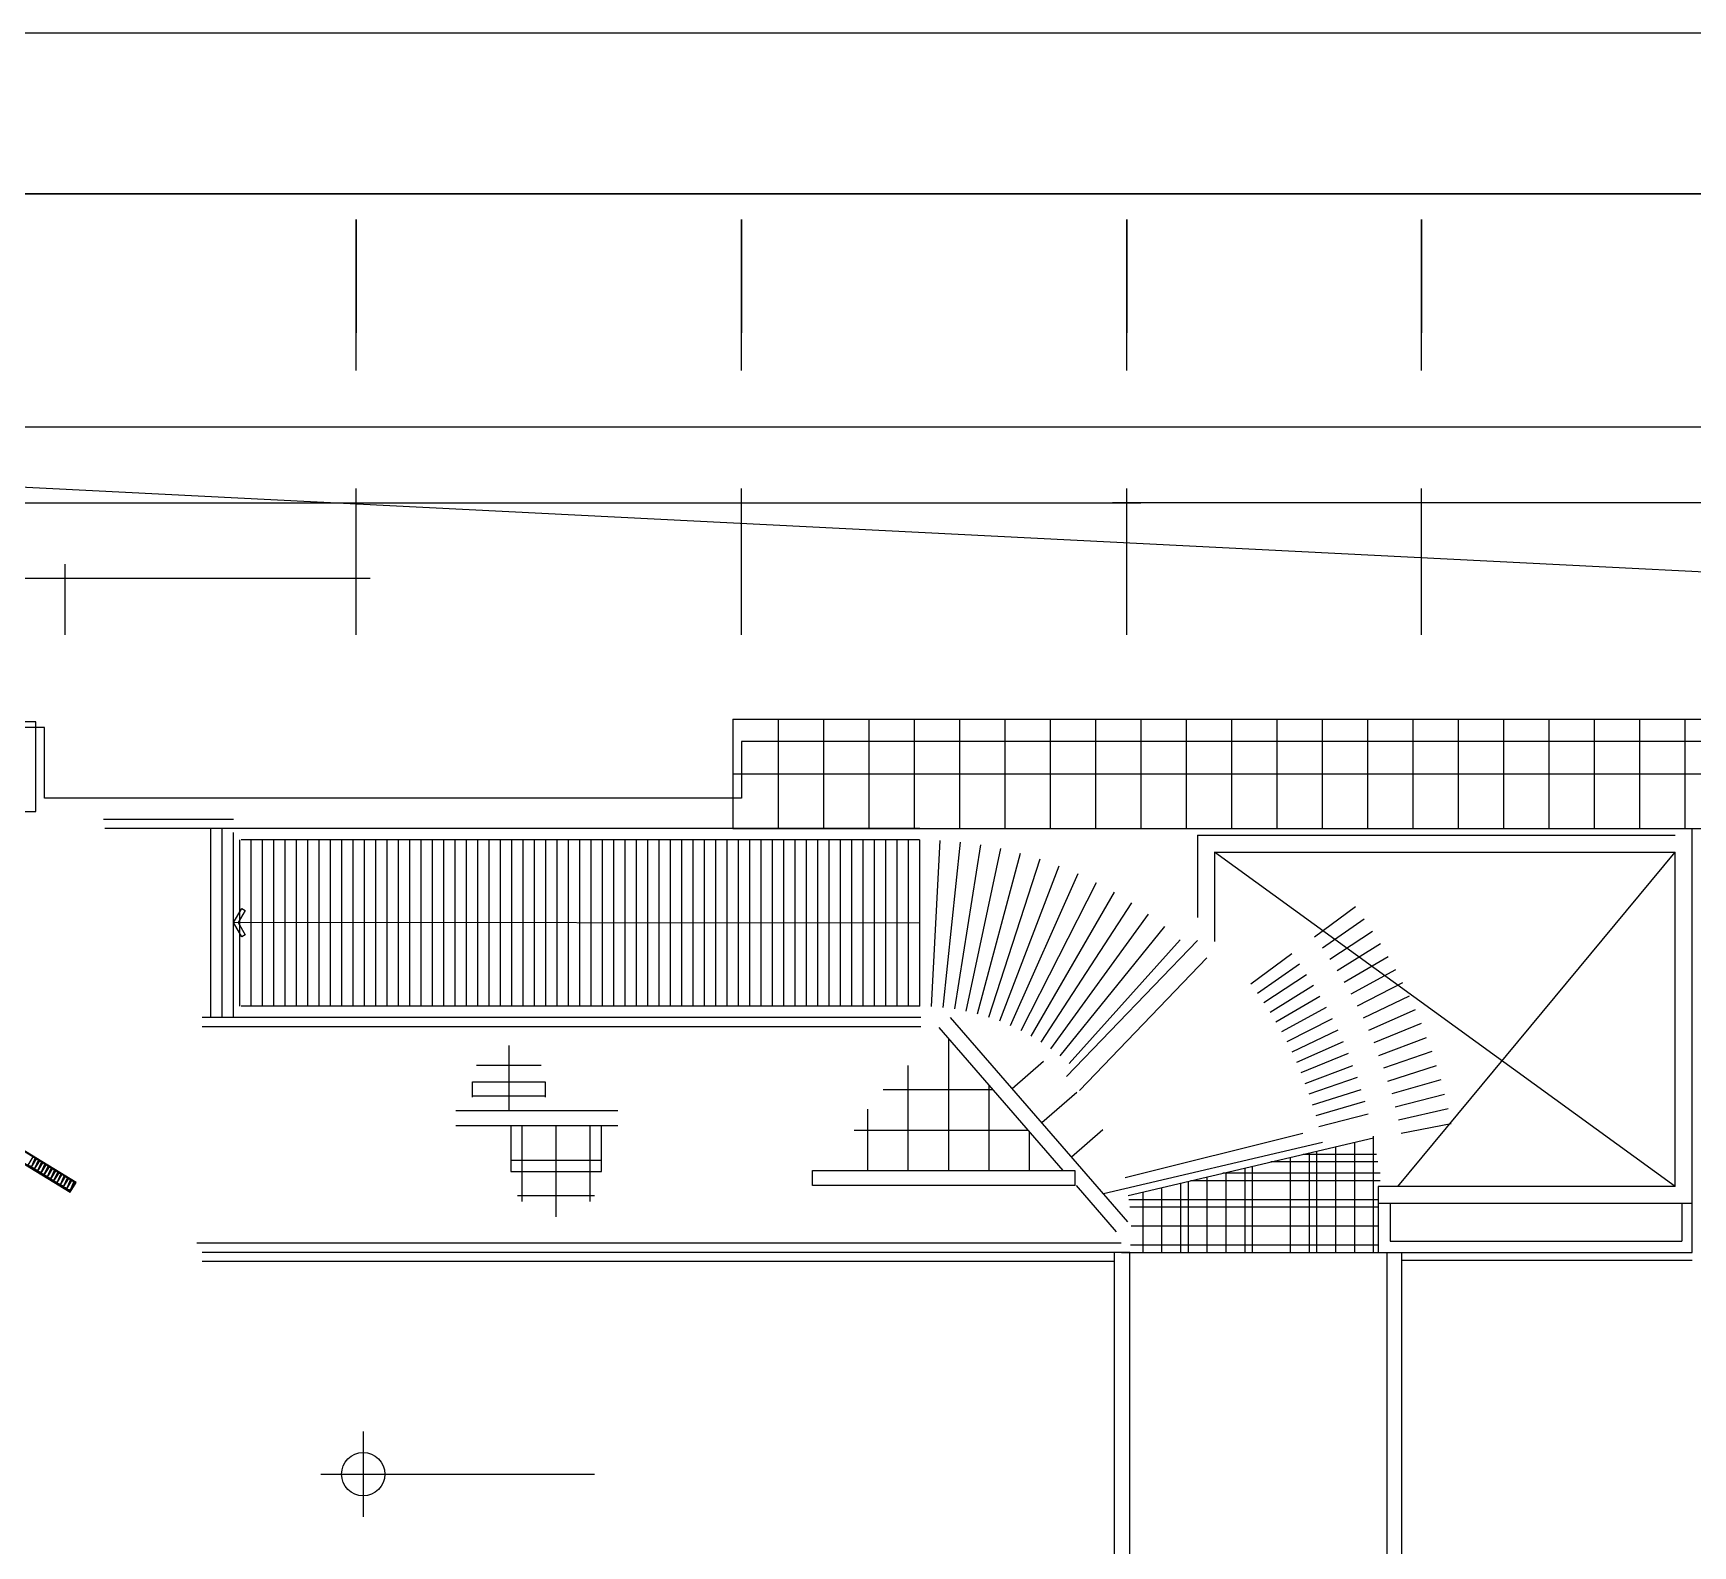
# Model space of a CAD drawing. Header units: millimetres. Extents: x -159023 to 210250, y 0 to 148500.
# Drawn here: x 53005 to 96931, y 108465 to 148500 of the extents above; entities that cross this region are included whole.
import ezdxf

# ---------------------------------------------------------------- set-up
doc = ezdxf.new("R2010")
doc.units = ezdxf.units.MM
doc.layers.add('CONTROL_SIMPLIFIED', color=7, linetype='Continuous')

msp = doc.modelspace()

# ---------------------------------------------------------------- linework, layer by layer
at = {"layer": 'CONTROL_SIMPLIFIED'}
for p, q in [((180725, 138073, 0), (20375, 138073, 0)), ((61550, 132573, 0), (61550, 136448, 0)), ((61550, 132573, 0), (61550, 136448, 0)), ((71750, 132573, 0), (71750, 136448, 0)), ((71750, 132573, 0), (71750, 136448, 0)), ((81950, 132573, 0), (81950, 136448, 0)), ((81950, 132573, 0), (81950, 136448, 0)), ((89750, 132573, 0), (89750, 136448, 0)), ((89750, 132573, 0), (89750, 136448, 0)), ((48575, 136073, 0), (61925, 136073, 0)), ((61175, 136073, 0), (72125, 136073, 0)), ((71375, 136073, 0), (82325, 136073, 0)), ((90125, 136073, 0), (81575, 136073, 0)), ((97925, 136073, 0), (89375, 136073, 0)), ((53850, 132573, 0), (53850, 134448, 0)), ((53850, 132573, 0), (53850, 134448, 0)), ((61550, 132573, 0), (61550, 134448, 0)), ((48575, 134073, 0), (54225, 134073, 0)), ((53475, 134073, 0), (61925, 134073, 0)), ((71523, 130348, 0), (97373, 130348, 0)), ((71523, 130348, 0), (71523, 127448, 0)), ((72723, 130348, 0), (72723, 127448, 0)), ((73923, 130348, 0), (73923, 127448, 0)), ((75123, 130348, 0), (75123, 127448, 0)), ((76323, 130348, 0), (76323, 127448, 0)), ((77523, 130348, 0), (77523, 127448, 0)), ((78723, 130348, 0), (78723, 127448, 0)), ((79923, 130348, 0), (79923, 127448, 0)), ((81123, 130348, 0), (81123, 127448, 0)), ((82323, 130348, 0), (82323, 127448, 0)), ((83523, 130348, 0), (83523, 127448, 0)), ((84723, 130348, 0), (84723, 127448, 0)), ((85923, 130348, 0), (85923, 127448, 0)), ((87123, 130348, 0), (87123, 127448, 0)), ((88323, 130348, 0), (88323, 127448, 0)), ((89523, 130348, 0), (89523, 127448, 0)), ((90723, 130348, 0), (90723, 127448, 0)), ((91923, 130348, 0), (91923, 127448, 0)), ((93123, 130348, 0), (93123, 127448, 0)), ((94323, 130348, 0), (94323, 127448, 0)), ((95523, 130348, 0), (95523, 127448, 0)), ((96723, 130348, 0), (96723, 127448, 0)), ((71523, 128898, 0), (97373, 128898, 0)), ((54866, 127698, 0), (58310, 127698, 0)), ((58310, 127448, 0), (54897, 127448, 0)), ((57710, 122448, 0), (57710, 127448, 0)), ((58010, 122448, 0), (58010, 127448, 0)), ((76473, 127448, 0), (58310, 127448, 0)), ((71523, 127448, 0), (97373, 127448, 0)), ((96913, 116225, 0), (96913, 127448, 0)), ((58310, 122448, 0), (58310, 127348, 0)), ((58473, 122748, 0), (58473, 127148, 0)), ((76461, 127148, 0), (58510, 127148, 0)), ((58773, 122748, 0), (58773, 127148, 0)), ((59073, 122748, 0), (59073, 127148, 0)), ((59373, 122748, 0), (59373, 127148, 0)), ((59673, 122748, 0), (59673, 127148, 0)), ((59973, 122748, 0), (59973, 127148, 0)), ((60273, 122748, 0), (60273, 127148, 0)), ((60573, 122748, 0), (60573, 127148, 0)), ((60873, 122748, 0), (60873, 127148, 0)), ((61173, 122748, 0), (61173, 127148, 0)), ((61473, 122748, 0), (61473, 127148, 0)), ((61773, 122748, 0), (61773, 127148, 0)), ((62073, 122748, 0), (62073, 127148, 0)), ((62373, 122748, 0), (62373, 127148, 0)), ((62673, 122748, 0), (62673, 127148, 0)), ((62973, 122748, 0), (62973, 127148, 0)), ((63273, 122748, 0), (63273, 127148, 0)), ((63573, 122748, 0), (63573, 127148, 0)), ((63873, 122748, 0), (63873, 127148, 0)), ((64173, 122748, 0), (64173, 127148, 0)), ((64473, 122748, 0), (64473, 127148, 0)), ((64773, 122748, 0), (64773, 127148, 0)), ((65073, 122748, 0), (65073, 127148, 0)), ((65373, 122748, 0), (65373, 127148, 0)), ((65673, 122748, 0), (65673, 127148, 0)), ((65973, 122748, 0), (65973, 127148, 0)), ((66273, 122748, 0), (66273, 127148, 0)), ((66573, 122748, 0), (66573, 127148, 0)), ((66873, 122748, 0), (66873, 127148, 0)), ((67173, 122748, 0), (67173, 127148, 0)), ((67473, 122748, 0), (67473, 127148, 0)), ((67773, 122748, 0), (67773, 127148, 0)), ((68073, 122748, 0), (68073, 127148, 0)), ((68373, 122748, 0), (68373, 127148, 0)), ((68673, 122748, 0), (68673, 127148, 0)), ((68973, 122748, 0), (68973, 127148, 0)), ((69273, 122748, 0), (69273, 127148, 0)), ((69573, 122748, 0), (69573, 127148, 0)), ((69873, 122748, 0), (69873, 127148, 0)), ((70173, 122748, 0), (70173, 127148, 0)), ((70473, 122748, 0), (70473, 127148, 0)), ((70773, 122748, 0), (70773, 127148, 0)), ((71073, 122748, 0), (71073, 127148, 0)), ((71373, 122748, 0), (71373, 127148, 0)), ((71673, 122748, 0), (71673, 127148, 0)), ((71973, 122748, 0), (71973, 127148, 0)), ((71973, 122748, 0), (71973, 127148, 0)), ((72273, 122748, 0), (72273, 127148, 0)), ((72273, 122748, 0), (72273, 127148, 0)), ((72573, 122748, 0), (72573, 127148, 0)), ((72573, 122748, 0), (72573, 127148, 0)), ((72873, 122748, 0), (72873, 127148, 0)), ((72873, 122748, 0), (72873, 127148, 0)), ((73173, 122748, 0), (73173, 127148, 0)), ((73173, 122748, 0), (73173, 127148, 0)), ((73473, 122748, 0), (73473, 127148, 0)), ((73773, 122748, 0), (73773, 127148, 0)), ((74073, 122748, 0), (74073, 127148, 0)), ((74373, 122748, 0), (74373, 127148, 0)), ((74673, 122748, 0), (74673, 127148, 0)), ((74973, 122748, 0), (74973, 127148, 0)), ((75273, 122748, 0), (75273, 127148, 0)), ((75573, 122748, 0), (75573, 127148, 0)), ((75873, 122748, 0), (75873, 127148, 0)), ((76173, 122748, 0), (76173, 127148, 0)), ((76473, 122748, 0), (76473, 127148, 0)), ((76782, 122740, 0), (77012, 127134, 0)), ((77090, 122716, 0), (77550, 127091, 0)), ((77396, 122675, 0), (78084, 127021, 0)), ((83823, 127278, 0), (96463, 127278, 0)), ((83823, 127278, 0), (83823, 125099, 0)), ((77700, 122619, 0), (78615, 126923, 0)), ((78000, 122547, 0), (79139, 126797, 0)), ((78296, 122459, 0), (79656, 126644, 0)), ((84273, 126828, 0), (96463, 126828, 0)), ((84273, 126828, 0), (84273, 124462, 0)), ((96463, 117975, 0), (84273, 126828, 0)), ((89120, 117975, 0), (96463, 126828, 0)), ((96463, 117975, 0), (96463, 126828, 0)), ((78587, 122356, 0), (80164, 126464, 0)), ((78873, 122238, 0), (80662, 126257, 0)), ((79152, 122105, 0), (81149, 126025, 0)), ((79423, 121957, 0), (81623, 125768, 0)), ((79686, 121796, 0), (82083, 125486, 0)), ((88003, 125374, 0), (86917, 124572, 0)), ((76473, 124948, 0), (58310, 124958, 0)), ((79941, 121621, 0), (82527, 125181, 0)), ((80186, 121433, 0), (82955, 124853, 0)), ((88233, 125054, 0), (87126, 124281, 0)), ((80356, 120883, 0), (83823, 124486, 0)), ((80421, 121233, 0), (83365, 124502, 0)), ((88454, 124727, 0), (87326, 123985, 0)), ((88667, 124395, 0), (87519, 123684, 0)), ((80701, 120520, 0), (84071, 124023, 0)), ((86322, 124132, 0), (85237, 123329, 0)), ((88870, 124056, 0), (87703, 123377, 0)), ((86519, 123858, 0), (85412, 123085, 0)), ((86708, 123579, 0), (85580, 122837, 0)), ((89063, 123712, 0), (87878, 123066, 0)), ((86890, 123295, 0), (85742, 122584, 0)), ((87063, 123006, 0), (85896, 122327, 0)), ((89248, 123363, 0), (88045, 122750, 0)), ((89422, 123009, 0), (88203, 122429, 0)), ((76473, 122748, 0), (58510, 122748, 0)), ((87228, 122712, 0), (86043, 122066, 0)), ((89587, 122650, 0), (88352, 122104, 0)), ((76497, 122448, 0), (57473, 122448, 0)), ((76497, 122198, 0), (57473, 122198, 0)), ((80269, 118398, 0), (76981, 122181, 0)), ((81980, 117040, 0), (77283, 122444, 0)), ((87386, 122414, 0), (86183, 121800, 0)), ((89741, 122287, 0), (88492, 121775, 0)), ((65593, 121708, 0), (65593, 119988, 0)), ((77228, 121897, 0), (77228, 118398, 0)), ((87535, 122111, 0), (86316, 121531, 0)), ((87675, 121805, 0), (86441, 121258, 0)), ((88623, 121443, 0), (89886, 121920, 0)), ((79746, 121280, 0), (78919, 120561, 0)), ((87808, 121495, 0), (86558, 120982, 0)), ((90021, 121549, 0), (88745, 121107, 0)), ((66451, 121178, 0), (64735, 121178, 0)), ((76158, 121181, 0), (76158, 118398, 0)), ((86668, 120703, 0), (87931, 121181, 0)), ((88046, 120864, 0), (86771, 120421, 0)), ((88858, 120767, 0), (90145, 121175, 0)), ((66553, 120368, 0), (64633, 120368, 0)), ((75500, 120538, 0), (78409, 120538, 0)), ((78298, 120666, 0), (78298, 118398, 0)), ((80632, 120463, 0), (79705, 119657, 0)), ((86865, 120137, 0), (88152, 120544, 0)), ((90259, 120797, 0), (88961, 120425, 0)), ((89055, 120080, 0), (90362, 120416, 0)), ((64193, 119988, 0), (68483, 119988, 0)), ((75088, 120024, 0), (75088, 118398, 0)), ((88249, 120221, 0), (86952, 119849, 0)), ((90455, 120032, 0), (89139, 119732, 0)), ((64193, 119588, 0), (68483, 119588, 0)), ((65943, 117574, 0), (65943, 119588, 0)), ((66843, 117168, 0), (66843, 119588, 0)), ((67743, 117574, 0), (67743, 119588, 0)), ((87030, 119560, 0), (88338, 119896, 0)), ((89213, 119383, 0), (90537, 119646, 0)), ((74730, 119468, 0), (79339, 119468, 0)), ((79368, 119435, 0), (79368, 118398, 0)), ((81318, 119472, 0), (80490, 118753, 0)), ((81330, 117787, 0), (87127, 119150, 0)), ((81905, 118209, 0), (86610, 119388, 0)), ((81987, 117736, 0), (88483, 119263, 0)), ((87973, 119144, 0), (87973, 116225, 0)), ((88473, 119310, 0), (88473, 116225, 0)), ((65643, 118668, 0), (68043, 118668, 0)), ((88594, 118625, 0), (85766, 118625, 0)), ((86273, 118744, 0), (86273, 116225, 0)), ((88563, 118825, 0), (86617, 118825, 0)), ((86773, 118861, 0), (86773, 116225, 0)), ((86973, 118908, 0), (86973, 116225, 0)), ((87473, 119026, 0), (87473, 116225, 0)), ((84073, 118226, 0), (84073, 116225, 0)), ((88656, 118325, 0), (84491, 118325, 0)), ((84573, 118344, 0), (84573, 116225, 0)), ((85073, 118462, 0), (85073, 116225, 0)), ((85273, 118509, 0), (85273, 116225, 0)), ((65822, 117737, 0), (67864, 117737, 0)), ((81678, 116777, 0), (80617, 117998, 0)), ((82373, 117827, 0), (82373, 116225, 0)), ((82873, 117944, 0), (82873, 116225, 0)), ((83373, 118062, 0), (83373, 116225, 0)), ((83573, 118109, 0), (83573, 116225, 0)), ((88656, 118125, 0), (83640, 118125, 0)), ((88600, 117975, 0), (88600, 116225, 0)), ((96463, 117975, 0), (88600, 117975, 0)), ((88624, 117625, 0), (82004, 117625, 0)), ((88624, 117425, 0), (82030, 117425, 0)), ((96913, 117525, 0), (88600, 117525, 0)), ((88924, 117525, 0), (88924, 116525, 0)), ((96637, 117525, 0), (96637, 116525, 0)), ((88624, 116925, 0), (82062, 116925, 0)), ((81801, 116478, 0), (57338, 116478, 0)), ((88624, 116425, 0), (82048, 116425, 0)), ((88924, 116525, 0), (96637, 116525, 0)), ((82029, 116225, 0), (57473, 116228, 0)), ((57473, 115999, 0), (81629, 115999, 0)), ((81810, 116225, 0), (88702, 116225, 0)), ((88624, 116225, 0), (96913, 116225, 0)), ((89229, 116025, 0), (96913, 116025, 0)), ((61740, 111488, 0), (61740, 109236, 0)), ((60614, 110362, 0), (67860, 110362, 0))]:
    msp.add_line(p, q, dxfattribs=at)
for points in [[(0, 0), (210250, 0), (210250, 148500), (0, 148500)], [(7750, 144250), (177709, 144250), (177709, 4250), (7750, 4250)], [(7750, 4250), (182750, 4250), (182750, 144250), (7750, 144250)], [(48123, 127898), (53073, 127898), (53073, 130272), (48123, 130272)], [(58617, 124636), (58525, 124582), (58310, 124958), (58525, 125333), (58617, 125280), (58433, 124958)], [(46243, 122904), (46087, 122648), (53983, 117829), (54139, 118085)], [(46250, 122876), (46114, 122654), (53976, 117856), (54111, 118078)], [(53057, 118722), (52997, 118758), (52862, 118536), (52967, 118516)], [(53143, 118670), (53083, 118706), (52947, 118484), (53052, 118464)], [(53228, 118617), (53168, 118654), (53033, 118432), (53137, 118412)], [(53313, 118565), (53254, 118602), (53118, 118380), (53223, 118360)], [(53399, 118513), (53339, 118550), (53203, 118328), (53308, 118307)], [(53484, 118461), (53424, 118498), (53289, 118276), (53394, 118255)], [(53569, 118409), (53510, 118446), (53374, 118224), (53479, 118203)], [(53655, 118357), (53595, 118393), (53460, 118172), (53564, 118151)], [(53740, 118305), (53680, 118341), (53545, 118119), (53650, 118099)], [(53825, 118253), (53766, 118289), (53630, 118067), (53735, 118047)], [(53911, 118201), (53851, 118237), (53716, 118015), (53820, 117995)], [(53996, 118149), (53936, 118185), (53801, 117963), (53906, 117943)], [(54082, 118097), (54022, 118133), (53886, 117911), (53991, 117891)], [(82029, 116228), (88829, 116228), (88829, 101226), (82029, 101226)]]:
    msp.add_lwpolyline(points, close=True, dxfattribs=at)
for points in [[(61550, 139573), (61550, 143573), (61550, 140573)], [(71750, 139573), (71750, 143573), (71750, 140573)], [(81950, 139573), (81950, 143573), (81950, 140573)], [(89750, 139573), (89750, 143573), (89750, 140573)], [(177709, 34891), (174102, 31176), (166232, 24031), (161030, 20030), (158282, 18136), (15015, 18098), (11256, 21946), (14335, 138426), (177709, 130187)], [(177709, 113200), (145050, 113200), (145050, 105450), (112850, 105450), (112850, 128250), (97900, 128250), (97900, 129750), (71750, 129750), (71750, 128250), (53300, 128250), (53300, 130125), (48650, 130125), (48650, 128427), (31100, 128427), (31100, 131600), (20300, 131600), (20300, 105450), (17500, 105450), (17500, 32550), (40800, 32550), (40800, 30000), (170357, 30000), (177709, 37850)], [(64633, 120343), (64633, 120748), (66553, 120748), (66553, 120343)], [(65643, 119588), (65643, 118368), (68043, 118368), (68043, 119588)], [(80578, 117998), (73628, 117998), (73628, 118398), (80578, 118398), (80578, 117998)], [(81629, 101224), (81629, 116226)], [(89229, 101224), (89229, 116227)]]:
    msp.add_lwpolyline(points, dxfattribs=at)
msp.add_circle((61740, 110362, 0), 573, dxfattribs=at)

doc.saveas('drawing.dxf')
